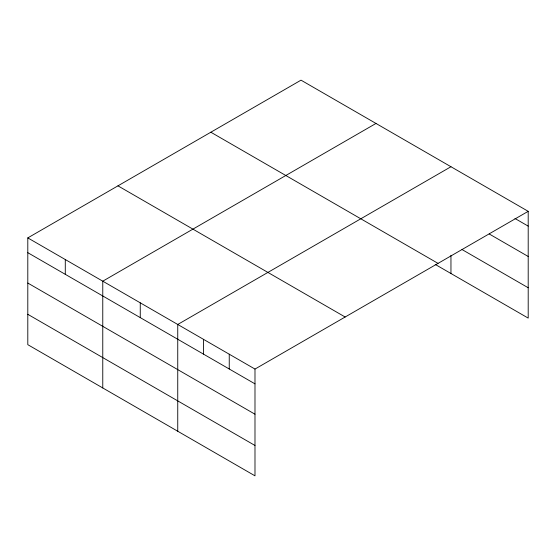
<?xml version="1.0" encoding="UTF-8"?>
<svg xmlns="http://www.w3.org/2000/svg" width="556" height="556" viewBox="0 0 556 556"><rect width="100%" height="100%" fill="white"/><g stroke="black" fill="none" stroke-linecap="round" stroke-linejoin="round"><path stroke-width="0.83" d="M528.2 211.329L301.011 80.161L27.8 237.898L27.8 344.671L254.989 475.839L254.989 369.066L528.2 211.329L528.2 318.101L435.209 264.413M375.981 123.446L102.77 281.183L102.77 387.956M450.958 166.737L177.746 324.468L177.746 431.241M514.96 218.48L528.2 226.125M489.21 233.965L528.2 256.476M461.987 249.519L528.2 287.751M210.849 132.217L438.038 263.384M117.962 185.85L345.151 317.017M27.8 237.898L254.989 369.066M27.8 252.688L254.989 383.855M27.8 283.046L254.989 414.213M27.8 314.314L254.989 445.481M450.958 255.294L450.958 273.503M229.246 354.2L229.246 368.989M203.496 339.334L203.496 354.13M140.258 302.825L140.258 317.622M65.288 259.541L65.288 274.33"/></g></svg>
